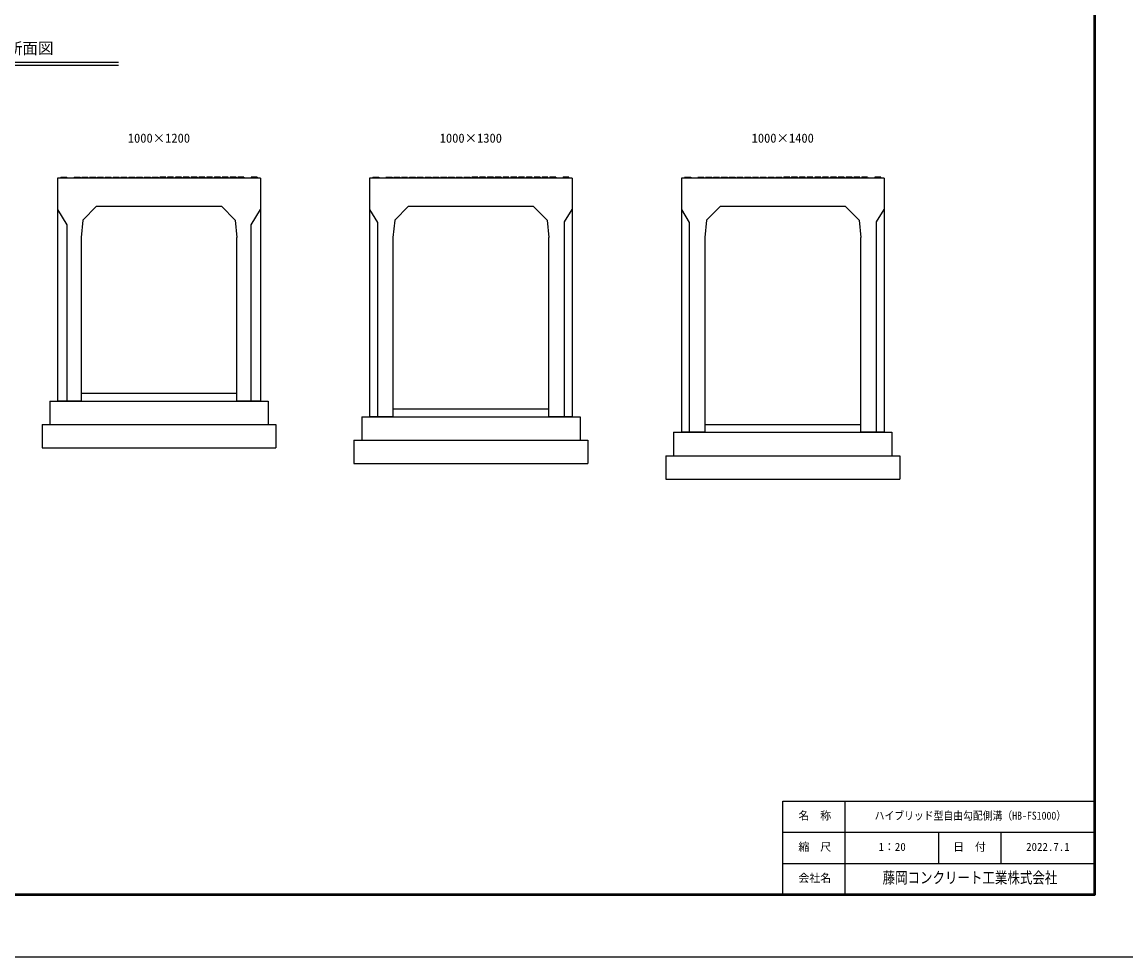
# Model space of a CAD drawing. Units: millimetres, scale not verified. Extents: x -16800 to 16800, y -5940 to 5940.
# Drawn here: x -7278 to -200, y -5940 to 56 of the extents above; entities that cross this region are included whole.
import ezdxf
from ezdxf.enums import TextEntityAlignment as Align

# ---------------------------------------------------------------- set-up
doc = ezdxf.new("R2010")
doc.units = ezdxf.units.MM
doc.header["$LTSCALE"] = 20
for name, color, linetype, lineweight in [('0-1_Defpoints', 5, 'Continuous', 25), ('0-2_HATCH', 6, 'Continuous', 25), ('0-5_OUTLINE', 3, 'Continuous', 25), ('0-6_TXT', 7, 'Continuous', 25), ('0-7_WAKU', 3, 'Continuous', 25), ('0-8_WAKU-LINE', 7, 'Continuous', 25)]:
    doc.layers.add(name, color=color, linetype=linetype, lineweight=lineweight)
doc.layers.add('0-9_WAKU-TXT', color=7, linetype='Continuous')
doc.styles.add('ＭＳ ゴシック', font='')
doc.styles.get('ＭＳ ゴシック').set_extended_font_data('MS Gothic')

msp = doc.modelspace()

# ---------------------------------------------------------------- linework, layer by layer
at = {"layer": '0-1_Defpoints'}
msp.add_lwpolyline([(-16800, -5940), (0, -5940), (0, 5940), (-16800, 5940)], close=True, dxfattribs=at)
at = {"layer": '0-2_HATCH'}
for p, q in [((-7028.88, -938.34), (-7029.88, -944.84)), ((-6943.88, -938.34), (-6944.88, -944.84)), ((-6893.88, -938.34), (-6894.88, -944.84)), ((-6843.88, -938.34), (-6844.88, -944.84)), ((-6793.38, -938.34), (-6794.38, -944.84)), ((-6743.88, -938.34), (-6744.88, -944.84)), ((-6693.38, -938.34), (-6694.38, -944.84)), ((-6643.88, -938.34), (-6644.88, -944.84)), ((-6593.38, -938.33), (-6594.38, -944.83)), ((-6543.88, -938.34), (-6544.88, -944.84)), ((-6493.38, -938.33), (-6494.38, -944.83)), ((-6443.88, -938.34), (-6444.88, -944.84)), ((-6356.12, -938.34), (-6355.12, -944.84)), ((-6306.62, -938.33), (-6305.62, -944.83)), ((-6256.12, -938.34), (-6255.12, -944.84)), ((-6206.62, -938.33), (-6205.62, -944.83)), ((-6156.12, -938.34), (-6155.12, -944.84)), ((-6106.62, -938.34), (-6105.62, -944.84)), ((-6056.12, -938.34), (-6055.12, -944.84)), ((-6006.62, -938.34), (-6005.62, -944.84)), ((-5956.12, -938.34), (-5955.12, -944.84)), ((-5906.12, -938.34), (-5905.12, -944.84)), ((-5856.12, -938.34), (-5855.12, -944.84)), ((-5771.12, -938.34), (-5770.12, -944.84)), ((-5028.88, -938.34), (-5029.88, -944.84)), ((-4943.88, -938.34), (-4944.88, -944.84)), ((-4893.88, -938.34), (-4894.88, -944.84)), ((-4843.88, -938.34), (-4844.88, -944.84)), ((-4793.38, -938.34), (-4794.38, -944.84)), ((-4743.88, -938.34), (-4744.88, -944.84)), ((-4693.38, -938.34), (-4694.38, -944.84)), ((-4643.88, -938.34), (-4644.88, -944.84)), ((-4593.38, -938.33), (-4594.38, -944.83)), ((-4543.88, -938.34), (-4544.88, -944.84)), ((-4493.38, -938.33), (-4494.38, -944.83)), ((-4443.88, -938.34), (-4444.88, -944.84)), ((-4356.12, -938.34), (-4355.12, -944.84)), ((-4306.62, -938.33), (-4305.62, -944.83)), ((-4256.12, -938.34), (-4255.12, -944.84)), ((-4206.62, -938.33), (-4205.62, -944.83)), ((-4156.12, -938.34), (-4155.12, -944.84)), ((-4106.62, -938.34), (-4105.62, -944.84)), ((-4056.12, -938.34), (-4055.12, -944.84)), ((-4006.62, -938.34), (-4005.62, -944.84)), ((-3956.12, -938.34), (-3955.12, -944.84)), ((-3906.12, -938.34), (-3905.12, -944.84)), ((-3856.12, -938.34), (-3855.12, -944.84)), ((-3771.12, -938.34), (-3770.12, -944.84)), ((-3028.88, -938.34), (-3029.88, -944.84)), ((-2943.88, -938.34), (-2944.88, -944.84)), ((-2893.88, -938.34), (-2894.88, -944.84)), ((-2843.88, -938.34), (-2844.88, -944.84)), ((-2793.38, -938.34), (-2794.38, -944.84)), ((-2743.88, -938.34), (-2744.88, -944.84)), ((-2693.38, -938.34), (-2694.38, -944.84)), ((-2643.88, -938.34), (-2644.88, -944.84)), ((-2593.38, -938.33), (-2594.38, -944.83)), ((-2543.88, -938.34), (-2544.88, -944.84)), ((-2493.38, -938.33), (-2494.38, -944.83)), ((-2443.88, -938.34), (-2444.88, -944.84)), ((-2356.12, -938.34), (-2355.12, -944.84)), ((-2306.62, -938.33), (-2305.62, -944.83)), ((-2256.12, -938.34), (-2255.12, -944.84)), ((-2206.62, -938.33), (-2205.62, -944.83)), ((-2156.12, -938.34), (-2155.12, -944.84)), ((-2106.62, -938.34), (-2105.62, -944.84)), ((-2056.12, -938.34), (-2055.12, -944.84)), ((-2006.62, -938.34), (-2005.62, -944.84)), ((-1956.12, -938.34), (-1955.12, -944.84)), ((-1906.12, -938.34), (-1905.12, -944.84)), ((-1856.12, -938.34), (-1855.12, -944.84)), ((-1771.12, -938.34), (-1770.12, -944.84))]:
    msp.add_line(p, q, dxfattribs=at)
for points in [[(-7028.88, -938.34), (-6990.88, -938.34), (-6989.88, -944.84)], [(-6943.88, -938.34), (-6905.88, -938.34), (-6904.88, -944.84)], [(-6893.88, -938.34), (-6855.88, -938.34), (-6854.88, -944.84)], [(-6843.88, -938.34), (-6805.88, -938.34), (-6804.88, -944.84)], [(-6793.38, -938.34), (-6755.38, -938.34), (-6754.38, -944.84)], [(-6743.88, -938.34), (-6705.88, -938.34), (-6704.88, -944.84)], [(-6693.38, -938.34), (-6655.38, -938.34), (-6654.38, -944.84)], [(-6643.88, -938.34), (-6605.88, -938.34), (-6604.88, -944.84)], [(-6593.38, -938.33), (-6555.38, -938.33), (-6554.38, -944.83)], [(-6543.88, -938.34), (-6505.88, -938.34), (-6504.88, -944.84)], [(-6493.38, -938.33), (-6455.38, -938.33), (-6454.38, -944.83)], [(-6443.88, -938.34), (-6405.88, -938.34), (-6404.88, -944.84)], [(-6356.12, -938.34), (-6394.12, -938.34), (-6395.12, -944.84)], [(-6306.62, -938.33), (-6344.62, -938.33), (-6345.62, -944.83)], [(-6256.12, -938.34), (-6294.12, -938.34), (-6295.12, -944.84)], [(-6206.62, -938.33), (-6244.62, -938.33), (-6245.62, -944.83)], [(-6156.12, -938.34), (-6194.12, -938.34), (-6195.12, -944.84)], [(-6106.62, -938.34), (-6144.62, -938.34), (-6145.62, -944.84)], [(-6056.12, -938.34), (-6094.12, -938.34), (-6095.12, -944.84)], [(-6006.62, -938.34), (-6044.62, -938.34), (-6045.62, -944.84)], [(-5956.12, -938.34), (-5994.12, -938.34), (-5995.12, -944.84)], [(-5906.12, -938.34), (-5944.12, -938.34), (-5945.12, -944.84)], [(-5856.12, -938.34), (-5894.12, -938.34), (-5895.12, -944.84)], [(-5771.12, -938.34), (-5809.12, -938.34), (-5810.12, -944.84)], [(-5028.88, -938.34), (-4990.88, -938.34), (-4989.88, -944.84)], [(-4943.88, -938.34), (-4905.88, -938.34), (-4904.88, -944.84)], [(-4893.88, -938.34), (-4855.88, -938.34), (-4854.88, -944.84)], [(-4843.88, -938.34), (-4805.88, -938.34), (-4804.88, -944.84)], [(-4793.38, -938.34), (-4755.38, -938.34), (-4754.38, -944.84)], [(-4743.88, -938.34), (-4705.88, -938.34), (-4704.88, -944.84)], [(-4693.38, -938.34), (-4655.38, -938.34), (-4654.38, -944.84)], [(-4643.88, -938.34), (-4605.88, -938.34), (-4604.88, -944.84)], [(-4593.38, -938.33), (-4555.38, -938.33), (-4554.38, -944.83)], [(-4543.88, -938.34), (-4505.88, -938.34), (-4504.88, -944.84)], [(-4493.38, -938.33), (-4455.38, -938.33), (-4454.38, -944.83)], [(-4443.88, -938.34), (-4405.88, -938.34), (-4404.88, -944.84)], [(-4356.12, -938.34), (-4394.12, -938.34), (-4395.12, -944.84)], [(-4306.62, -938.33), (-4344.62, -938.33), (-4345.62, -944.83)], [(-4256.12, -938.34), (-4294.12, -938.34), (-4295.12, -944.84)], [(-4206.62, -938.33), (-4244.62, -938.33), (-4245.62, -944.83)], [(-4156.12, -938.34), (-4194.12, -938.34), (-4195.12, -944.84)], [(-4106.62, -938.34), (-4144.62, -938.34), (-4145.62, -944.84)], [(-4056.12, -938.34), (-4094.12, -938.34), (-4095.12, -944.84)], [(-4006.62, -938.34), (-4044.62, -938.34), (-4045.62, -944.84)], [(-3956.12, -938.34), (-3994.12, -938.34), (-3995.12, -944.84)], [(-3906.12, -938.34), (-3944.12, -938.34), (-3945.12, -944.84)], [(-3856.12, -938.34), (-3894.12, -938.34), (-3895.12, -944.84)], [(-3771.12, -938.34), (-3809.12, -938.34), (-3810.12, -944.84)], [(-3028.88, -938.34), (-2990.88, -938.34), (-2989.88, -944.84)], [(-2943.88, -938.34), (-2905.88, -938.34), (-2904.88, -944.84)], [(-2893.88, -938.34), (-2855.88, -938.34), (-2854.88, -944.84)], [(-2843.88, -938.34), (-2805.88, -938.34), (-2804.88, -944.84)], [(-2793.38, -938.34), (-2755.38, -938.34), (-2754.38, -944.84)], [(-2743.88, -938.34), (-2705.88, -938.34), (-2704.88, -944.84)], [(-2693.38, -938.34), (-2655.38, -938.34), (-2654.38, -944.84)], [(-2643.88, -938.34), (-2605.88, -938.34), (-2604.88, -944.84)], [(-2593.38, -938.33), (-2555.38, -938.33), (-2554.38, -944.83)], [(-2543.88, -938.34), (-2505.88, -938.34), (-2504.88, -944.84)], [(-2493.38, -938.33), (-2455.38, -938.33), (-2454.38, -944.83)], [(-2443.88, -938.34), (-2405.88, -938.34), (-2404.88, -944.84)], [(-2356.12, -938.34), (-2394.12, -938.34), (-2395.12, -944.84)], [(-2306.62, -938.33), (-2344.62, -938.33), (-2345.62, -944.83)], [(-2256.12, -938.34), (-2294.12, -938.34), (-2295.12, -944.84)], [(-2206.62, -938.33), (-2244.62, -938.33), (-2245.62, -944.83)], [(-2156.12, -938.34), (-2194.12, -938.34), (-2195.12, -944.84)], [(-2106.62, -938.34), (-2144.62, -938.34), (-2145.62, -944.84)], [(-2056.12, -938.34), (-2094.12, -938.34), (-2095.12, -944.84)], [(-2006.62, -938.34), (-2044.62, -938.34), (-2045.62, -944.84)], [(-1956.12, -938.34), (-1994.12, -938.34), (-1995.12, -944.84)], [(-1906.12, -938.34), (-1944.12, -938.34), (-1945.12, -944.84)], [(-1856.12, -938.34), (-1894.12, -938.34), (-1895.12, -944.84)], [(-1771.12, -938.34), (-1809.12, -938.34), (-1810.12, -944.84)]]:
    msp.add_lwpolyline(points, dxfattribs=at)
at = {"layer": '0-5_OUTLINE'}
for p, q in [((-5750, -944.84), (-7050, -944.84)), ((-7050, -944.84), (-7050, -2374.84)), ((-5750, -944.84), (-5750, -2374.84)), ((-3750, -944.84), (-5050, -944.84)), ((-5050, -944.84), (-5050, -2474.84)), ((-3750, -944.84), (-3750, -2474.84)), ((-1750, -944.84), (-3050, -944.84)), ((-3050, -944.84), (-3050, -2574.84)), ((-1750, -944.84), (-1750, -2574.84)), ((-6800, -1124.84), (-6000, -1124.84)), ((-6000, -1124.84), (-5911.11, -1213.73)), ((-4800, -1124.84), (-4000, -1124.84)), ((-4000, -1124.84), (-3911.11, -1213.73)), ((-2800, -1124.84), (-2000, -1124.84)), ((-2000, -1124.84), (-1911.11, -1213.73)), ((-7050, -1144.84), (-6990, -1244.84)), ((-5810, -1244.84), (-5750, -1144.84)), ((-3050, -1144.84), (-3000, -1228.18)), ((-1800, -1224.84), (-1750, -1144.84)), ((-6990, -1244.84), (-6990, -2374.84)), ((-5911.11, -1213.73), (-5900, -1324.84)), ((-5810, -2374.84), (-5810, -1244.84)), ((-3911.11, -1213.73), (-3900, -1324.84)), ((-3000, -1228.18), (-3000, -2574.84)), ((-1911.11, -1213.73), (-1900, -1324.84)), ((-1800, -2574.84), (-1800, -1224.84)), ((-6900, -1324.84), (-6900, -2374.84)), ((-5900, -2374.84), (-5900, -1324.84)), ((-4900, -1324.84), (-4900, -2474.84)), ((-3900, -2474.84), (-3900, -1324.84)), ((-2900, -1324.84), (-2900, -2574.84)), ((-1900, -2574.84), (-1900, -1324.84)), ((-6900, -2324.84), (-5900, -2324.84)), ((-7100, -2374.84), (-5700, -2374.84)), ((-7100, -2374.84), (-7100, -2524.84)), ((-6900, -2374.84), (-7050, -2374.84)), ((-5750, -2374.84), (-5900, -2374.84)), ((-5700, -2374.84), (-5700, -2524.84)), ((-5100, -2474.84), (-3700, -2474.84)), ((-5100, -2474.84), (-5100, -2624.84)), ((-4900, -2474.84), (-5050, -2474.84)), ((-4900, -2424.84), (-3900, -2424.84)), ((-3750, -2474.84), (-3900, -2474.84)), ((-3700, -2474.84), (-3700, -2624.84)), ((-7150, -2524.84), (-5650, -2524.84)), ((-7150, -2524.84), (-7150, -2674.84)), ((-5650, -2524.84), (-5650, -2674.84)), ((-2900, -2524.84), (-1900, -2524.84)), ((-3100, -2574.84), (-1700, -2574.84)), ((-3100, -2574.84), (-3100, -2724.84)), ((-2900, -2574.84), (-3050, -2574.84)), ((-1750, -2574.84), (-1900, -2574.84)), ((-1700, -2574.84), (-1700, -2724.84)), ((-7150, -2674.84), (-5650, -2674.84)), ((-5150, -2624.84), (-3650, -2624.84)), ((-5150, -2624.84), (-5150, -2774.84)), ((-3650, -2624.84), (-3650, -2774.84)), ((-3150, -2724.84), (-1650, -2724.84)), ((-3150, -2724.84), (-3150, -2874.84)), ((-1650, -2724.84), (-1650, -2874.84)), ((-5150, -2774.84), (-3650, -2774.84)), ((-3150, -2874.84), (-1650, -2874.84))]:
    msp.add_line(p, q, dxfattribs=at)
for points in [[(-6800, -1124.84), (-6888.89, -1213.73), (-6900, -1324.84)], [(-4800, -1124.84), (-4888.89, -1213.73), (-4900, -1324.84)], [(-2800, -1124.84), (-2888.89, -1213.73), (-2900, -1324.84)], [(-5050, -1144.84), (-5000, -1228.18), (-5000, -2474.84)], [(-3800, -2474.84), (-3800, -1224.84), (-3750, -1144.84)]]:
    msp.add_lwpolyline(points, dxfattribs=at)
at = {"layer": '0-6_TXT'}
for p, q in [((-10140.75, -200), (-6659.25, -200)), ((-10140.75, -219.2), (-6659.25, -219.2))]:
    msp.add_line(p, q, dxfattribs=at)
at = {"layer": '0-7_WAKU'}
for p, q in [((-2400, -4940), (-400, -4940)), ((-2400, -5540), (-2400, -4940))]:
    msp.add_line(p, q, dxfattribs=at)
at = {"layer": '0-7_WAKU', "lineweight": 50}
msp.add_lwpolyline([(-16400, -5540), (-400, -5540), (-400, 5540), (-16400, 5540)], close=True, dxfattribs=at)
at = {"layer": '0-8_WAKU-LINE'}
for p, q in [((-2000, -5540), (-2000, -4940)), ((-2400, -5140), (-400, -5140)), ((-1400, -5340), (-1400, -5140)), ((-1000, -5340), (-1000, -5140)), ((-2400, -5340), (-400, -5340))]:
    msp.add_line(p, q, dxfattribs=at)

# ---------------------------------------------------------------- texts
at = {"layer": '0-6_TXT', "style": 'ＭＳ ゴシック'}
for s, height, p in [('ハイブリッド型自由勾配側溝（縦断用）HB-FS1000\u3000断面図', 73.31, (-9725, -170)), ('1000×1200', 58.65, (-6600, -734.84)), ('1000×1300', 58.65, (-4600, -734.84)), ('1000×1400', 58.65, (-2600, -734.84))]:
    msp.add_text(s, height=height, dxfattribs=at).set_placement(p, align=Align.BOTTOM_LEFT)
at = {"layer": '0-9_WAKU-TXT', "style": 'ＭＳ ゴシック'}
for s, p in [('名\u3000称', (-2300.1, -5075)), ('縮\u3000尺', (-2300.1, -5275)), ('1：20', (-1786.5, -5275)), ('日\u3000付', (-1308.11, -5275)), ('2022.7.1', (-840, -5275)), ('会社名', (-2300.1, -5475))]:
    msp.add_text(s, height=51.32, dxfattribs=at).set_placement(p, align=Align.BOTTOM_LEFT)
for s, height, width, p in [('ハイブリッド型自由勾配側溝（HB-FS1000）', 51.32, 0.9, (-1811.25, -5075)), ('藤岡コンクリート工業株式会社', 73.31, 0.8, (-1760, -5490))]:
    msp.add_text(s, height=height, dxfattribs=dict(at, width=width)).set_placement(p, align=Align.BOTTOM_LEFT)

doc.saveas('drawing.dxf')
